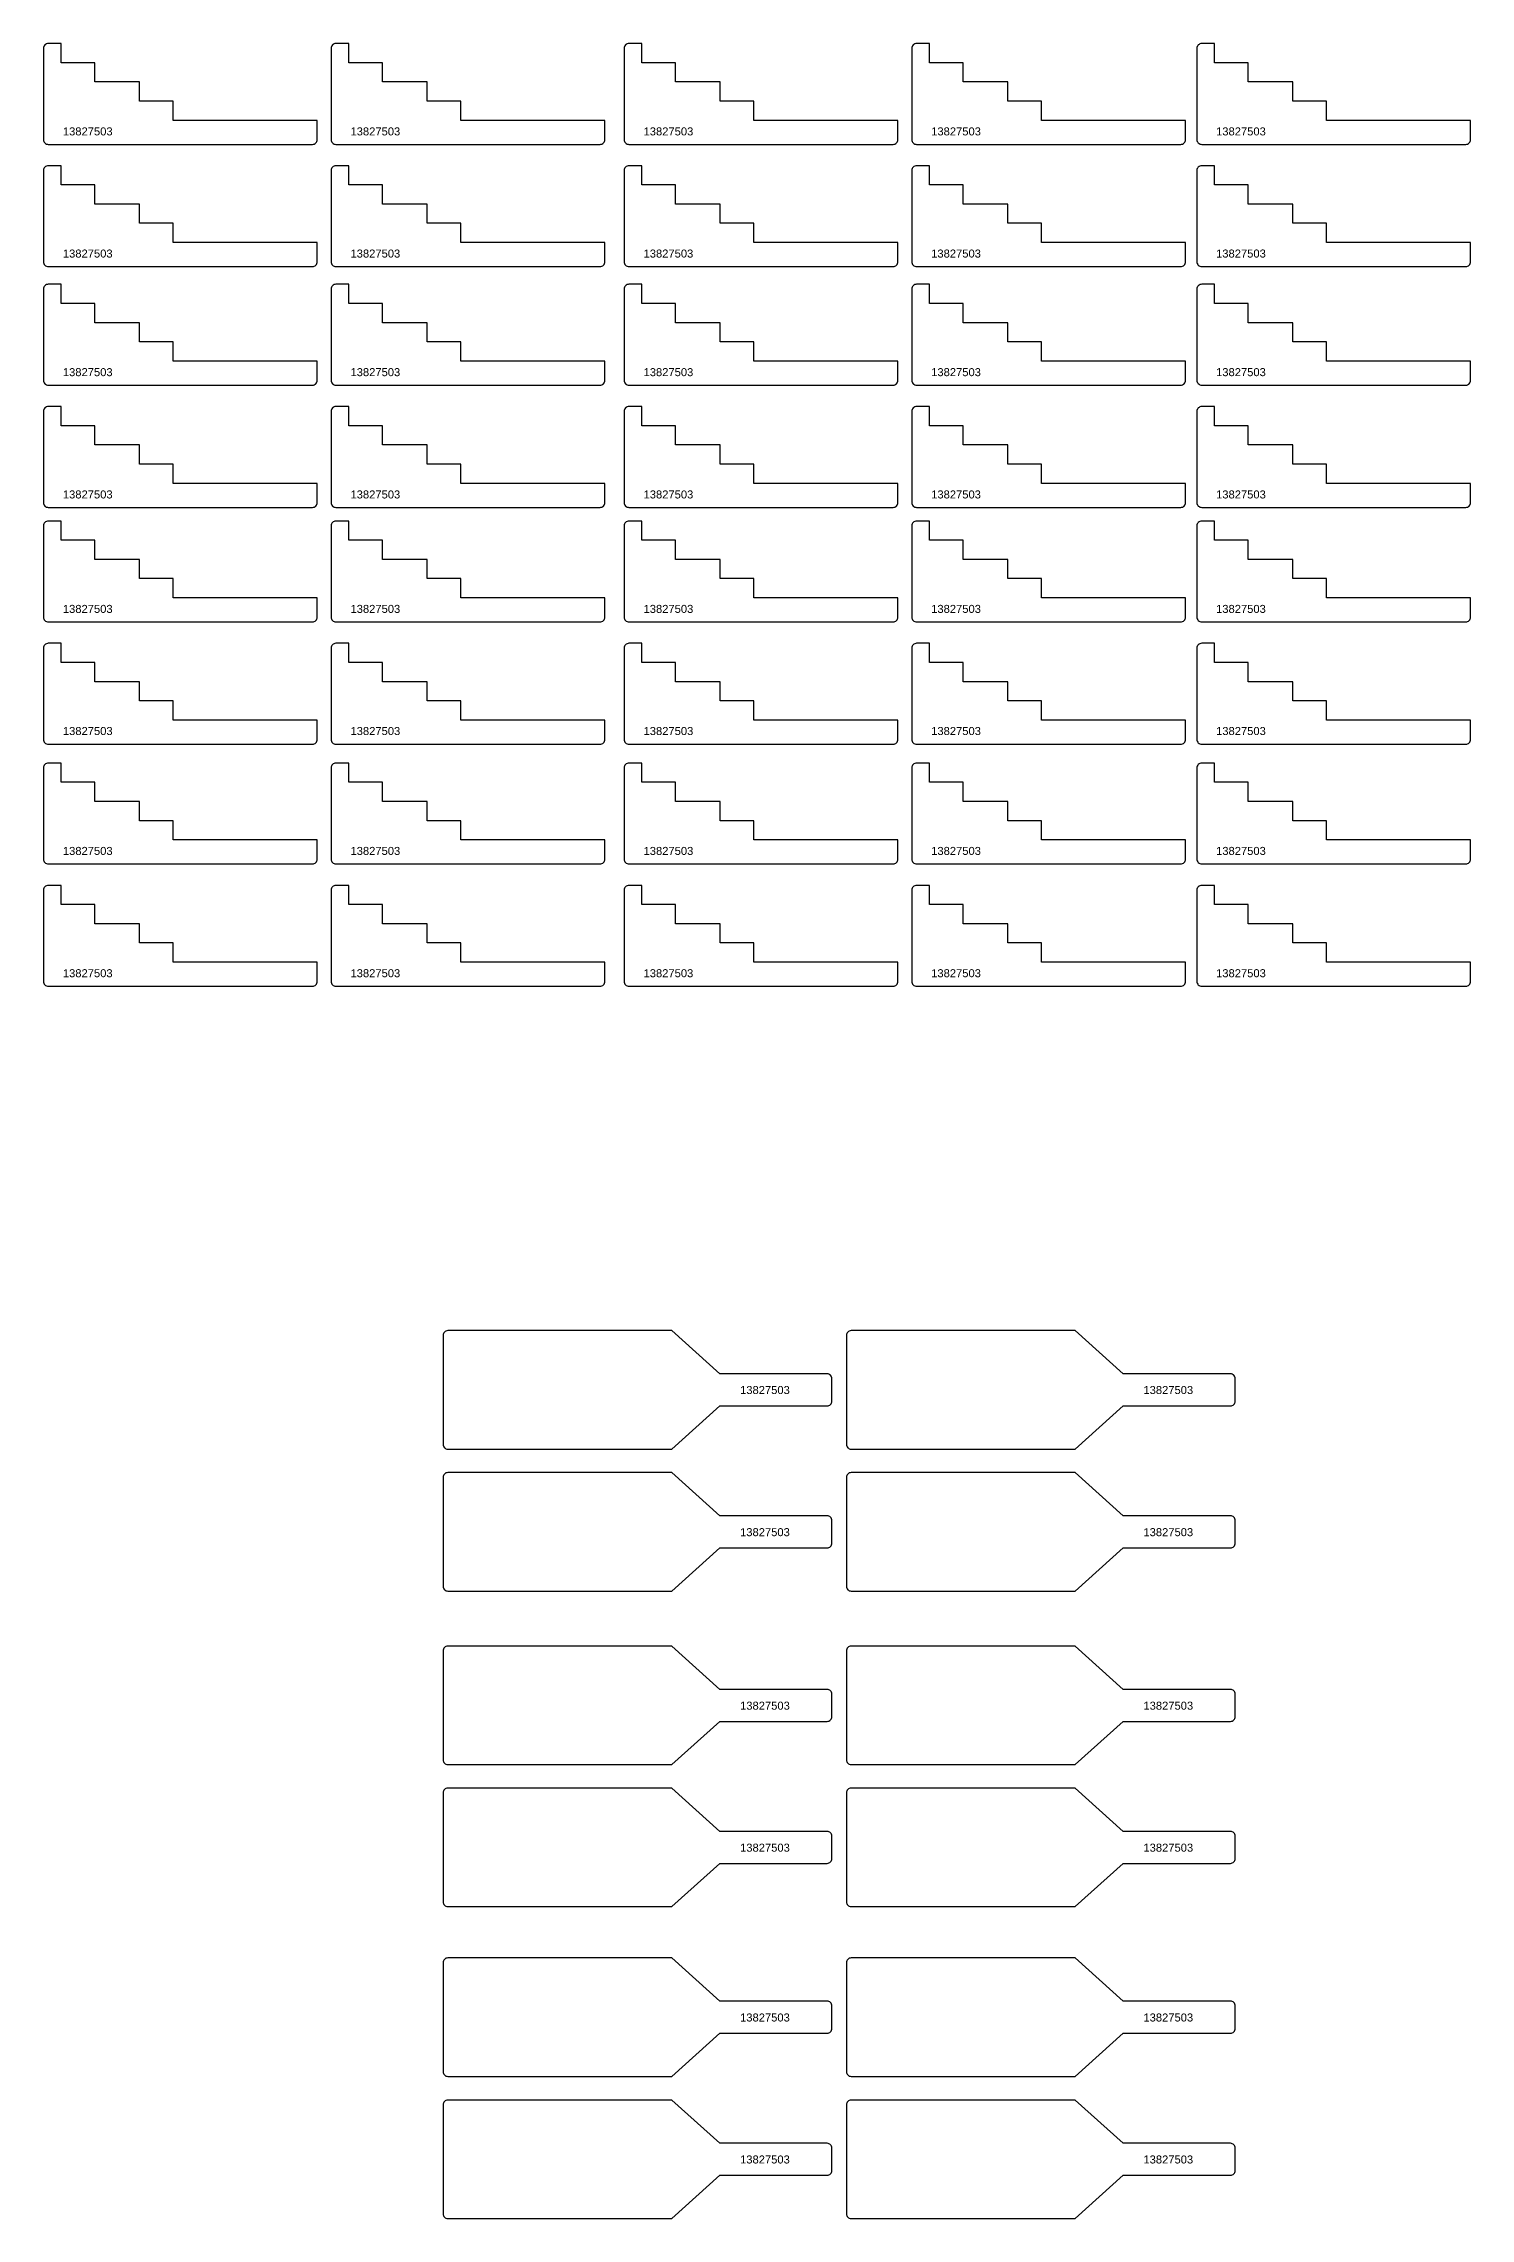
# Model space of a CAD drawing. Header units: millimetres. Extents: x 1349 to 5846, y -1703 to 1001.
# Drawn here: x 2442 to 3334, y -1703 to -344 of the extents above; entities that cross this region are included whole.
import ezdxf

# ---------------------------------------------------------------- set-up
doc = ezdxf.new("R2010")
doc.units = ezdxf.units.MM
doc.layers.add('Des.', color=7, linetype='Continuous')
doc.layers.add('Texto', color=3, linetype='Continuous')
doc.styles.get("Standard").update_dxf_attribs({"font": 'arial.ttf'})

msp = doc.modelspace()

# ---------------------------------------------------------------- linework, layer by layer
at = {"layer": 'Des.'}
for points in [[(2610.3, -407.1, 0.414214), (2613.3, -404.1), (2613.3, -392.1), (2523.3, -392.1), (2523.3, -380.1), (2502.3, -380.1), (2502.3, -368.1), (2474.3, -368.1), (2474.3, -356.1), (2453.3, -356.1), (2453.3, -344.1), (2445.3, -344.1, 0.414214), (2442.3, -347.1), (2442.3, -404.1, 0.414214), (2445.3, -407.1)], [(2790, -407.1, 0.414214), (2793, -404.1), (2793, -392.1), (2703, -392.1), (2703, -380.1), (2682, -380.1), (2682, -368.1), (2654, -368.1), (2654, -356.1), (2633, -356.1), (2633, -344.1), (2625, -344.1, 0.414214), (2622, -347.1), (2622, -404.1, 0.414214), (2625, -407.1)], [(2973.1, -407.1, 0.414214), (2976.1, -404.1), (2976.1, -392.1), (2886.1, -392.1), (2886.1, -380.1), (2865.1, -380.1), (2865.1, -368.1), (2837.1, -368.1), (2837.1, -356.1), (2816.1, -356.1), (2816.1, -344.1), (2808.1, -344.1, 0.414214), (2805.1, -347.1), (2805.1, -404.1, 0.414214), (2808.1, -407.1)], [(3152.8, -407.1, 0.414214), (3155.8, -404.1), (3155.8, -392.1), (3065.8, -392.1), (3065.8, -380.1), (3044.8, -380.1), (3044.8, -368.1), (3016.8, -368.1), (3016.8, -356.1), (2995.8, -356.1), (2995.8, -344.1), (2987.8, -344.1, 0.414214), (2984.8, -347.1), (2984.8, -404.1, 0.414214), (2987.8, -407.1)], [(3330.9, -407.1, 0.414214), (3333.9, -404.1), (3333.9, -392.1), (3243.9, -392.1), (3243.9, -380.1), (3222.9, -380.1), (3222.9, -368.1), (3194.9, -368.1), (3194.9, -356.1), (3173.9, -356.1), (3173.9, -344.1), (3165.9, -344.1, 0.414214), (3162.9, -347.1), (3162.9, -404.1, 0.414214), (3165.9, -407.1)], [(2610.3, -483.4, 0.414214), (2613.3, -480.4), (2613.3, -468.4), (2523.3, -468.4), (2523.3, -456.4), (2502.3, -456.4), (2502.3, -444.4), (2474.3, -444.4), (2474.3, -432.4), (2453.3, -432.4), (2453.3, -420.4), (2445.3, -420.4, 0.414214), (2442.3, -423.4), (2442.3, -480.4, 0.414214), (2445.3, -483.4)], [(2790, -483.4, 0.414214), (2793, -480.4), (2793, -468.4), (2703, -468.4), (2703, -456.4), (2682, -456.4), (2682, -444.4), (2654, -444.4), (2654, -432.4), (2633, -432.4), (2633, -420.4), (2625, -420.4, 0.414214), (2622, -423.4), (2622, -480.4, 0.414214), (2625, -483.4)], [(2973.1, -483.4, 0.414214), (2976.1, -480.4), (2976.1, -468.4), (2886.1, -468.4), (2886.1, -456.4), (2865.1, -456.4), (2865.1, -444.4), (2837.1, -444.4), (2837.1, -432.4), (2816.1, -432.4), (2816.1, -420.4), (2808.1, -420.4, 0.414214), (2805.1, -423.4), (2805.1, -480.4, 0.414214), (2808.1, -483.4)], [(3152.8, -483.4, 0.414214), (3155.8, -480.4), (3155.8, -468.4), (3065.8, -468.4), (3065.8, -456.4), (3044.8, -456.4), (3044.8, -444.4), (3016.8, -444.4), (3016.8, -432.4), (2995.8, -432.4), (2995.8, -420.4), (2987.8, -420.4, 0.414214), (2984.8, -423.4), (2984.8, -480.4, 0.414214), (2987.8, -483.4)], [(3330.9, -483.4, 0.414214), (3333.9, -480.4), (3333.9, -468.4), (3243.9, -468.4), (3243.9, -456.4), (3222.9, -456.4), (3222.9, -444.4), (3194.9, -444.4), (3194.9, -432.4), (3173.9, -432.4), (3173.9, -420.4), (3165.9, -420.4, 0.414214), (3162.9, -423.4), (3162.9, -480.4, 0.414214), (3165.9, -483.4)], [(2610.3, -557.5, 0.414214), (2613.3, -554.5), (2613.3, -542.5), (2523.3, -542.5), (2523.3, -530.5), (2502.3, -530.5), (2502.3, -518.5), (2474.3, -518.5), (2474.3, -506.5), (2453.3, -506.5), (2453.3, -494.5), (2445.3, -494.5, 0.414214), (2442.3, -497.5), (2442.3, -554.5, 0.414214), (2445.3, -557.5)], [(2790, -557.5, 0.414214), (2793, -554.5), (2793, -542.5), (2703, -542.5), (2703, -530.5), (2682, -530.5), (2682, -518.5), (2654, -518.5), (2654, -506.5), (2633, -506.5), (2633, -494.5), (2625, -494.5, 0.414214), (2622, -497.5), (2622, -554.5, 0.414214), (2625, -557.5)], [(2973.1, -557.5, 0.414214), (2976.1, -554.5), (2976.1, -542.5), (2886.1, -542.5), (2886.1, -530.5), (2865.1, -530.5), (2865.1, -518.5), (2837.1, -518.5), (2837.1, -506.5), (2816.1, -506.5), (2816.1, -494.5), (2808.1, -494.5, 0.414214), (2805.1, -497.5), (2805.1, -554.5, 0.414214), (2808.1, -557.5)], [(3152.8, -557.5, 0.414214), (3155.8, -554.5), (3155.8, -542.5), (3065.8, -542.5), (3065.8, -530.5), (3044.8, -530.5), (3044.8, -518.5), (3016.8, -518.5), (3016.8, -506.5), (2995.8, -506.5), (2995.8, -494.5), (2987.8, -494.5, 0.414214), (2984.8, -497.5), (2984.8, -554.5, 0.414214), (2987.8, -557.5)], [(3330.9, -557.5, 0.414214), (3333.9, -554.5), (3333.9, -542.5), (3243.9, -542.5), (3243.9, -530.5), (3222.9, -530.5), (3222.9, -518.5), (3194.9, -518.5), (3194.9, -506.5), (3173.9, -506.5), (3173.9, -494.5), (3165.9, -494.5, 0.414214), (3162.9, -497.5), (3162.9, -554.5, 0.414214), (3165.9, -557.5)], [(2610.3, -633.9, 0.414214), (2613.3, -630.9), (2613.3, -618.9), (2523.3, -618.9), (2523.3, -606.9), (2502.3, -606.9), (2502.3, -594.9), (2474.3, -594.9), (2474.3, -582.9), (2453.3, -582.9), (2453.3, -570.9), (2445.3, -570.9, 0.414214), (2442.3, -573.9), (2442.3, -630.9, 0.414214), (2445.3, -633.9)], [(2790, -633.9, 0.414214), (2793, -630.9), (2793, -618.9), (2703, -618.9), (2703, -606.9), (2682, -606.9), (2682, -594.9), (2654, -594.9), (2654, -582.9), (2633, -582.9), (2633, -570.9), (2625, -570.9, 0.414214), (2622, -573.9), (2622, -630.9, 0.414214), (2625, -633.9)], [(2973.1, -633.9, 0.414214), (2976.1, -630.9), (2976.1, -618.9), (2886.1, -618.9), (2886.1, -606.9), (2865.1, -606.9), (2865.1, -594.9), (2837.1, -594.9), (2837.1, -582.9), (2816.1, -582.9), (2816.1, -570.9), (2808.1, -570.9, 0.414214), (2805.1, -573.9), (2805.1, -630.9, 0.414214), (2808.1, -633.9)], [(3152.8, -633.9, 0.414214), (3155.8, -630.9), (3155.8, -618.9), (3065.8, -618.9), (3065.8, -606.9), (3044.8, -606.9), (3044.8, -594.9), (3016.8, -594.9), (3016.8, -582.9), (2995.8, -582.9), (2995.8, -570.9), (2987.8, -570.9, 0.414214), (2984.8, -573.9), (2984.8, -630.9, 0.414214), (2987.8, -633.9)], [(3330.9, -633.9, 0.414214), (3333.9, -630.9), (3333.9, -618.9), (3243.9, -618.9), (3243.9, -606.9), (3222.9, -606.9), (3222.9, -594.9), (3194.9, -594.9), (3194.9, -582.9), (3173.9, -582.9), (3173.9, -570.9), (3165.9, -570.9, 0.414214), (3162.9, -573.9), (3162.9, -630.9, 0.414214), (3165.9, -633.9)], [(2610.3, -705.4, 0.414214), (2613.3, -702.4), (2613.3, -690.4), (2523.3, -690.4), (2523.3, -678.4), (2502.3, -678.4), (2502.3, -666.4), (2474.3, -666.4), (2474.3, -654.4), (2453.3, -654.4), (2453.3, -642.4), (2445.3, -642.4, 0.414214), (2442.3, -645.4), (2442.3, -702.4, 0.414214), (2445.3, -705.4)], [(2790, -705.4, 0.414214), (2793, -702.4), (2793, -690.4), (2703, -690.4), (2703, -678.4), (2682, -678.4), (2682, -666.4), (2654, -666.4), (2654, -654.4), (2633, -654.4), (2633, -642.4), (2625, -642.4, 0.414214), (2622, -645.4), (2622, -702.4, 0.414214), (2625, -705.4)], [(2973.1, -705.4, 0.414214), (2976.1, -702.4), (2976.1, -690.4), (2886.1, -690.4), (2886.1, -678.4), (2865.1, -678.4), (2865.1, -666.4), (2837.1, -666.4), (2837.1, -654.4), (2816.1, -654.4), (2816.1, -642.4), (2808.1, -642.4, 0.414214), (2805.1, -645.4), (2805.1, -702.4, 0.414214), (2808.1, -705.4)], [(3152.8, -705.4, 0.414214), (3155.8, -702.4), (3155.8, -690.4), (3065.8, -690.4), (3065.8, -678.4), (3044.8, -678.4), (3044.8, -666.4), (3016.8, -666.4), (3016.8, -654.4), (2995.8, -654.4), (2995.8, -642.4), (2987.8, -642.4, 0.414214), (2984.8, -645.4), (2984.8, -702.4, 0.414214), (2987.8, -705.4)], [(3330.9, -705.4, 0.414214), (3333.9, -702.4), (3333.9, -690.4), (3243.9, -690.4), (3243.9, -678.4), (3222.9, -678.4), (3222.9, -666.4), (3194.9, -666.4), (3194.9, -654.4), (3173.9, -654.4), (3173.9, -642.4), (3165.9, -642.4, 0.414214), (3162.9, -645.4), (3162.9, -702.4, 0.414214), (3165.9, -705.4)], [(2610.3, -781.8, 0.414214), (2613.3, -778.8), (2613.3, -766.8), (2523.3, -766.8), (2523.3, -754.8), (2502.3, -754.8), (2502.3, -742.8), (2474.3, -742.8), (2474.3, -730.8), (2453.3, -730.8), (2453.3, -718.8), (2445.3, -718.8, 0.414214), (2442.3, -721.8), (2442.3, -778.8, 0.414214), (2445.3, -781.8)], [(2790, -781.8, 0.414214), (2793, -778.8), (2793, -766.8), (2703, -766.8), (2703, -754.8), (2682, -754.8), (2682, -742.8), (2654, -742.8), (2654, -730.8), (2633, -730.8), (2633, -718.8), (2625, -718.8, 0.414214), (2622, -721.8), (2622, -778.8, 0.414214), (2625, -781.8)], [(2973.1, -781.8, 0.414214), (2976.1, -778.8), (2976.1, -766.8), (2886.1, -766.8), (2886.1, -754.8), (2865.1, -754.8), (2865.1, -742.8), (2837.1, -742.8), (2837.1, -730.8), (2816.1, -730.8), (2816.1, -718.8), (2808.1, -718.8, 0.414214), (2805.1, -721.8), (2805.1, -778.8, 0.414214), (2808.1, -781.8)], [(3152.8, -781.8, 0.414214), (3155.8, -778.8), (3155.8, -766.8), (3065.8, -766.8), (3065.8, -754.8), (3044.8, -754.8), (3044.8, -742.8), (3016.8, -742.8), (3016.8, -730.8), (2995.8, -730.8), (2995.8, -718.8), (2987.8, -718.8, 0.414214), (2984.8, -721.8), (2984.8, -778.8, 0.414214), (2987.8, -781.8)], [(3330.9, -781.8, 0.414214), (3333.9, -778.8), (3333.9, -766.8), (3243.9, -766.8), (3243.9, -754.8), (3222.9, -754.8), (3222.9, -742.8), (3194.9, -742.8), (3194.9, -730.8), (3173.9, -730.8), (3173.9, -718.8), (3165.9, -718.8, 0.414214), (3162.9, -721.8), (3162.9, -778.8, 0.414214), (3165.9, -781.8)], [(2610.3, -856.6, 0.414214), (2613.3, -853.6), (2613.3, -841.6), (2523.3, -841.6), (2523.3, -829.6), (2502.3, -829.6), (2502.3, -817.6), (2474.3, -817.6), (2474.3, -805.6), (2453.3, -805.6), (2453.3, -793.6), (2445.3, -793.6, 0.414214), (2442.3, -796.6), (2442.3, -853.6, 0.414214), (2445.3, -856.6)], [(2790, -856.6, 0.414214), (2793, -853.6), (2793, -841.6), (2703, -841.6), (2703, -829.6), (2682, -829.6), (2682, -817.6), (2654, -817.6), (2654, -805.6), (2633, -805.6), (2633, -793.6), (2625, -793.6, 0.414214), (2622, -796.6), (2622, -853.6, 0.414214), (2625, -856.6)], [(2973.1, -856.6, 0.414214), (2976.1, -853.6), (2976.1, -841.6), (2886.1, -841.6), (2886.1, -829.6), (2865.1, -829.6), (2865.1, -817.6), (2837.1, -817.6), (2837.1, -805.6), (2816.1, -805.6), (2816.1, -793.6), (2808.1, -793.6, 0.414214), (2805.1, -796.6), (2805.1, -853.6, 0.414214), (2808.1, -856.6)], [(3152.8, -856.6, 0.414214), (3155.8, -853.6), (3155.8, -841.6), (3065.8, -841.6), (3065.8, -829.6), (3044.8, -829.6), (3044.8, -817.6), (3016.8, -817.6), (3016.8, -805.6), (2995.8, -805.6), (2995.8, -793.6), (2987.8, -793.6, 0.414214), (2984.8, -796.6), (2984.8, -853.6, 0.414214), (2987.8, -856.6)], [(3330.9, -856.6, 0.414214), (3333.9, -853.6), (3333.9, -841.6), (3243.9, -841.6), (3243.9, -829.6), (3222.9, -829.6), (3222.9, -817.6), (3194.9, -817.6), (3194.9, -805.6), (3173.9, -805.6), (3173.9, -793.6), (3165.9, -793.6, 0.414214), (3162.9, -796.6), (3162.9, -853.6, 0.414214), (3165.9, -856.6)], [(2610.3, -933, 0.414214), (2613.3, -930), (2613.3, -918), (2523.3, -918), (2523.3, -906), (2502.3, -906), (2502.3, -894), (2474.3, -894), (2474.3, -882), (2453.3, -882), (2453.3, -870), (2445.3, -870, 0.414214), (2442.3, -873), (2442.3, -930, 0.414214), (2445.3, -933)], [(2790, -933, 0.414214), (2793, -930), (2793, -918), (2703, -918), (2703, -906), (2682, -906), (2682, -894), (2654, -894), (2654, -882), (2633, -882), (2633, -870), (2625, -870, 0.414214), (2622, -873), (2622, -930, 0.414214), (2625, -933)], [(2973.1, -933, 0.414214), (2976.1, -930), (2976.1, -918), (2886.1, -918), (2886.1, -906), (2865.1, -906), (2865.1, -894), (2837.1, -894), (2837.1, -882), (2816.1, -882), (2816.1, -870), (2808.1, -870, 0.414214), (2805.1, -873), (2805.1, -930, 0.414214), (2808.1, -933)], [(3152.8, -933, 0.414214), (3155.8, -930), (3155.8, -918), (3065.8, -918), (3065.8, -906), (3044.8, -906), (3044.8, -894), (3016.8, -894), (3016.8, -882), (2995.8, -882), (2995.8, -870), (2987.8, -870, 0.414214), (2984.8, -873), (2984.8, -930, 0.414214), (2987.8, -933)], [(3330.9, -933, 0.414214), (3333.9, -930), (3333.9, -918), (3243.9, -918), (3243.9, -906), (3222.9, -906), (3222.9, -894), (3194.9, -894), (3194.9, -882), (3173.9, -882), (3173.9, -870), (3165.9, -870, 0.414214), (3162.9, -873), (3162.9, -930, 0.414214), (3165.9, -933)], [(2931.9, -1175.2), (2864.9, -1175.2), (2834.9, -1148.2), (2694.9, -1148.2, 0.414214), (2691.9, -1151.2), (2691.9, -1219.2, 0.414214), (2694.9, -1222.2), (2834.9, -1222.2), (2864.9, -1195.2), (2931.9, -1195.2, 0.414214), (2934.9, -1192.2), (2934.9, -1178.2, 0.414214)], [(3183.9, -1175.2), (3116.9, -1175.2), (3086.9, -1148.2), (2946.9, -1148.2, 0.414214), (2943.9, -1151.2), (2943.9, -1219.2, 0.414214), (2946.9, -1222.2), (3086.9, -1222.2), (3116.9, -1195.2), (3183.9, -1195.2, 0.414214), (3186.9, -1192.2), (3186.9, -1178.2, 0.414214)], [(2931.9, -1263.9), (2864.9, -1263.9), (2834.9, -1236.9), (2694.9, -1236.9, 0.414214), (2691.9, -1239.9), (2691.9, -1307.9, 0.414214), (2694.9, -1310.9), (2834.9, -1310.9), (2864.9, -1283.9), (2931.9, -1283.9, 0.414214), (2934.9, -1280.9), (2934.9, -1266.9, 0.414214)], [(3183.9, -1263.9), (3116.9, -1263.9), (3086.9, -1236.9), (2946.9, -1236.9, 0.414214), (2943.9, -1239.9), (2943.9, -1307.9, 0.414214), (2946.9, -1310.9), (3086.9, -1310.9), (3116.9, -1283.9), (3183.9, -1283.9, 0.414214), (3186.9, -1280.9), (3186.9, -1266.9, 0.414214)], [(2931.9, -1372.3), (2864.9, -1372.3), (2834.9, -1345.3), (2694.9, -1345.3, 0.414214), (2691.9, -1348.3), (2691.9, -1416.3, 0.414214), (2694.9, -1419.3), (2834.9, -1419.3), (2864.9, -1392.3), (2931.9, -1392.3, 0.414214), (2934.9, -1389.3), (2934.9, -1375.3, 0.414214)], [(3183.9, -1372.3), (3116.9, -1372.3), (3086.9, -1345.3), (2946.9, -1345.3, 0.414214), (2943.9, -1348.3), (2943.9, -1416.3, 0.414214), (2946.9, -1419.3), (3086.9, -1419.3), (3116.9, -1392.3), (3183.9, -1392.3, 0.414214), (3186.9, -1389.3), (3186.9, -1375.3, 0.414214)], [(2931.9, -1461), (2864.9, -1461), (2834.9, -1434), (2694.9, -1434, 0.414214), (2691.9, -1437), (2691.9, -1505, 0.414214), (2694.9, -1508), (2834.9, -1508), (2864.9, -1481), (2931.9, -1481, 0.414214), (2934.9, -1478), (2934.9, -1464, 0.414214)], [(3183.9, -1461), (3116.9, -1461), (3086.9, -1434), (2946.9, -1434, 0.414214), (2943.9, -1437), (2943.9, -1505, 0.414214), (2946.9, -1508), (3086.9, -1508), (3116.9, -1481), (3183.9, -1481, 0.414214), (3186.9, -1478), (3186.9, -1464, 0.414214)], [(2931.9, -1567.1), (2864.9, -1567.1), (2834.9, -1540.1), (2694.9, -1540.1, 0.414214), (2691.9, -1543.1), (2691.9, -1611.1, 0.414214), (2694.9, -1614.1), (2834.9, -1614.1), (2864.9, -1587.1), (2931.9, -1587.1, 0.414214), (2934.9, -1584.1), (2934.9, -1570.1, 0.414214)], [(3183.9, -1567.1), (3116.9, -1567.1), (3086.9, -1540.1), (2946.9, -1540.1, 0.414214), (2943.9, -1543.1), (2943.9, -1611.1, 0.414214), (2946.9, -1614.1), (3086.9, -1614.1), (3116.9, -1587.1), (3183.9, -1587.1, 0.414214), (3186.9, -1584.1), (3186.9, -1570.1, 0.414214)], [(2931.9, -1655.9), (2864.9, -1655.9), (2834.9, -1628.9), (2694.9, -1628.9, 0.414214), (2691.9, -1631.9), (2691.9, -1699.9, 0.414214), (2694.9, -1702.9), (2834.9, -1702.9), (2864.9, -1675.9), (2931.9, -1675.9, 0.414214), (2934.9, -1672.9), (2934.9, -1658.9, 0.414214)], [(3183.9, -1655.9), (3116.9, -1655.9), (3086.9, -1628.9), (2946.9, -1628.9, 0.414214), (2943.9, -1631.9), (2943.9, -1699.9, 0.414214), (2946.9, -1702.9), (3086.9, -1702.9), (3116.9, -1675.9), (3183.9, -1675.9, 0.414214), (3186.9, -1672.9), (3186.9, -1658.9, 0.414214)]]:
    msp.add_lwpolyline(points, format="xyb", close=True, dxfattribs=at)

# ---------------------------------------------------------------- texts
at = {"layer": 'Texto', "char_height": 5, "attachment_point": 1}
for insert in [(2454.4, -396.5), (2634.1, -396.5), (2817.2, -396.5), (2996.9, -396.5), (3174.9, -396.5), (2454.4, -472.8), (2634.1, -472.8), (2817.2, -472.8), (2996.9, -472.8), (3174.9, -472.8), (2454.4, -546.9), (2634.1, -546.9), (2817.2, -546.9), (2996.9, -546.9), (3174.9, -546.9), (2454.4, -623.3), (2634.1, -623.3), (2817.2, -623.3), (2996.9, -623.3), (3174.9, -623.3), (2454.4, -694.8), (2634.1, -694.8), (2817.2, -694.8), (2996.9, -694.8), (3174.9, -694.8), (2454.4, -771.1), (2634.1, -771.1), (2817.2, -771.1), (2996.9, -771.1), (3174.9, -771.1), (2454.4, -846), (2634.1, -846), (2817.2, -846), (2996.9, -846), (3174.9, -846), (2454.4, -922.4), (2634.1, -922.4), (2817.2, -922.4), (2996.9, -922.4), (3174.9, -922.4), (2877.5, -1182.8), (3129.5, -1182.8), (2877.5, -1271.6), (3129.5, -1271.6), (2877.5, -1380), (3129.5, -1380), (2877.5, -1468.7), (3129.5, -1468.7), (2877.5, -1574.8), (3129.5, -1574.8), (2877.5, -1663.5), (3129.5, -1663.5)]:
    msp.add_mtext_dynamic_manual_height_columns('13827503', width=114.282, gutter_width=12.5, heights=[0], dxfattribs=dict(at, insert=insert))

doc.saveas('drawing.dxf')
